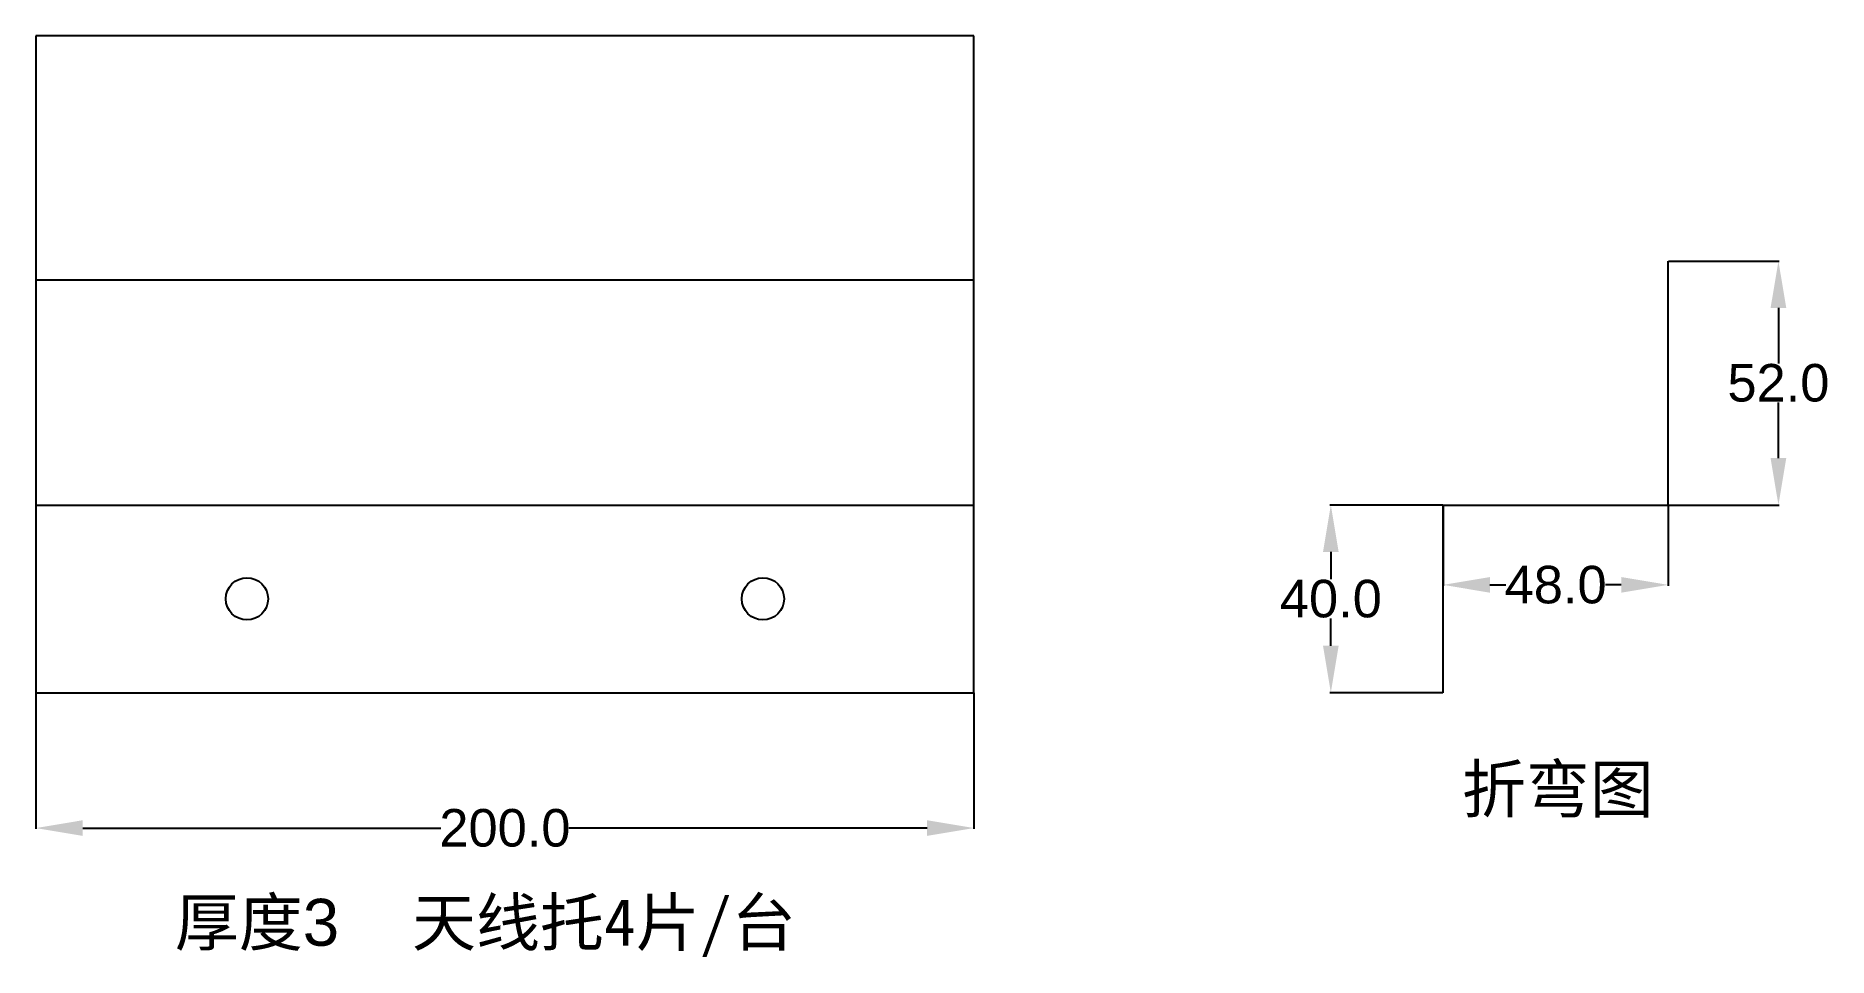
# Model space of a CAD drawing. Header units: millimetres. Extents: x 0 to 382, y -56 to 140.
import ezdxf

# ---------------------------------------------------------------- set-up
doc = ezdxf.new("R2010")
doc.units = ezdxf.units.MM
doc.styles.get("Standard").update_dxf_attribs({"font": 'arial.ttf'})
doc.dimstyles.get("Standard").update_dxf_attribs({"dimtxt": 8, "dimasz": 10, "dimexe": 0.18, "dimexo": 0.0625, "dimgap": 0.09, "dimtad": 0, "dimtih": 1, "dimtoh": 1, "dimdec": 1, "dimzin": 0, "dimdsep": 46, "dimtxsty": 'Standard', "dimcen": 0.09, "dimclrd": 3, "dimclre": 3, "dimclrt": 3, "dimadec": 0, "dimazin": 0, "dimtfac": 1, "dimtdec": 1, "dimtofl": 0, "dimtmove": 0, "dimatfit": 3, "dimfxl": 1, "dimtolj": 1, "dimtzin": 0, "dimarcsym": 0})

# ---------------------------------------------------------------- blocks, each defined once
blk = doc.blocks.new('*D5')
at = {"color": 3, "lineweight": -2, "transparency": 16777216}
for p, q in [((0, -0.06), (0, -29.04)), ((200, -0.06), (200, -29.04)), ((10, -28.86), (86.36, -28.86)), ((190, -28.86), (113.64, -28.86))]:
    blk.add_line(p, q, dxfattribs=at)
at = {"color": 3, "transparency": 16777216}
for points in [[(10, -27.19), (10, -30.53), (0, -28.86)], [(190, -27.19), (190, -30.53), (200, -28.86)]]:
    blk.add_solid(points, dxfattribs=at)
at = {"layer": 'Defpoints', "color": 0, "transparency": 16777216}
for p in [(0, 0), (200, 0), (200, -28.86)]:
    blk.add_point(p, dxfattribs=at)
at = {"color": 3, "transparency": 16777216, "insert": (100, -28.86), "char_height": 8, "attachment_point": 5}
blk.add_mtext('\\A1;200.0', dxfattribs=at)
blk = doc.blocks.new('*D6')
at = {"color": 3, "lineweight": -2, "transparency": 16777216}
for p, q in [((299.94, 40), (275.9, 40)), ((276.08, 30), (276.08, 24.17)), ((276.08, 10), (276.08, 15.83)), ((299.94, 0), (275.9, 0))]:
    blk.add_line(p, q, dxfattribs=at)
at = {"color": 3, "transparency": 16777216}
for points in [[(274.41, 30), (277.75, 30), (276.08, 40)], [(274.41, 10), (277.75, 10), (276.08, 0)]]:
    blk.add_solid(points, dxfattribs=at)
at = {"layer": 'Defpoints', "color": 0, "transparency": 16777216}
for p in [(276.08, 40), (300, 40), (300, 0)]:
    blk.add_point(p, dxfattribs=at)
at = {"color": 3, "transparency": 16777216, "insert": (276.08, 20), "char_height": 8, "attachment_point": 5}
blk.add_mtext('\\A1;40.0', dxfattribs=at)
blk = doc.blocks.new('*D7')
at = {"color": 3, "lineweight": -2, "transparency": 16777216}
for p, q in [((300, 39.94), (300, 22.8)), ((348, 39.94), (348, 22.8)), ((310, 22.98), (313.37, 22.98)), ((338, 22.98), (334.63, 22.98))]:
    blk.add_line(p, q, dxfattribs=at)
at = {"color": 3, "transparency": 16777216}
for points in [[(310, 24.64), (310, 21.31), (300, 22.98)], [(338, 24.64), (338, 21.31), (348, 22.98)]]:
    blk.add_solid(points, dxfattribs=at)
at = {"layer": 'Defpoints', "color": 0, "transparency": 16777216}
for p in [(300, 40), (348, 40), (348, 22.98)]:
    blk.add_point(p, dxfattribs=at)
at = {"color": 3, "transparency": 16777216, "insert": (324, 22.98), "char_height": 8, "attachment_point": 5}
blk.add_mtext('\\A1;48.0', dxfattribs=at)
blk = doc.blocks.new('*D8')
at = {"color": 3, "lineweight": -2, "transparency": 16777216}
for p, q in [((348.06, 92), (371.68, 92)), ((371.5, 82), (371.5, 70.17)), ((371.5, 50), (371.5, 61.83)), ((348.06, 40), (371.68, 40))]:
    blk.add_line(p, q, dxfattribs=at)
at = {"color": 3, "transparency": 16777216}
for points in [[(369.83, 82), (373.17, 82), (371.5, 92)], [(369.83, 50), (373.17, 50), (371.5, 40)]]:
    blk.add_solid(points, dxfattribs=at)
at = {"layer": 'Defpoints', "color": 0, "transparency": 16777216}
for p in [(348, 92), (371.5, 92), (348, 40)]:
    blk.add_point(p, dxfattribs=at)
at = {"color": 3, "transparency": 16777216, "insert": (371.5, 66), "char_height": 8, "attachment_point": 5}
blk.add_mtext('\\A1;52.0', dxfattribs=at)

msp = doc.modelspace()

# ---------------------------------------------------------------- linework, layer by layer
for p, q in [((200, 140), (0, 140)), ((0, 140), (0, 0)), ((200, 0), (200, 140)), ((348, 40), (348, 92)), ((300, 0), (300, 40)), ((300, 40), (348, 40)), ((0, 0), (200, 0))]:
    msp.add_line(p, q)
for centre in [(45, 20), (155, 20)]:
    msp.add_circle(centre, 4.5)
at = {"layer": 'Defpoints', "color": 5}
msp.add_line((0, 88), (200, 88), dxfattribs=at)
at = {"layer": 'Defpoints', "color": 3}
msp.add_line((0, 40), (200, 40), dxfattribs=at)

# ---------------------------------------------------------------- texts
at = {"char_height": 10, "attachment_point": 1}
for s, width, insert in [('{\\fSimSun|b0|i0|c134|p2;折弯图}', 124.1266, (304.01, -15.54)), ('{\\fSimSun|b0|i0|c134|p2;厚度}3    {\\fSimSun|b0|i0|c134|p2;天线托4片/台}', 179.1748, (29.62, -43.94))]:
    msp.add_mtext_dynamic_manual_height_columns(s, width=width, gutter_width=12.5, heights=[0], dxfattribs=dict(at, insert=insert))

# ---------------------------------------------------------------- dimensions: what is measured, and where the dimension line sits
for base, p1, p2, picture, middle in [((371.5, 92), (348, 40), (348, 92), '*D8', (371.5, 66)), ((276.08, 40), (300, 0), (300, 40), '*D6', (276.08, 20))]:
    dim = msp.add_linear_dim(base=base, p1=p1, p2=p2, angle=90, dimstyle='Standard')
    dim.commit()
    dim.dimension.update_dxf_attribs({"geometry": picture, "text_midpoint": middle})
for base, p1, p2, picture, middle in [((348, 22.98), (300, 40), (348, 40), '*D7', (324, 22.98)), ((200, -28.86), (0, 0), (200, 0), '*D5', (100, -28.86))]:
    dim = msp.add_linear_dim(base=base, p1=p1, p2=p2, dimstyle='Standard')
    dim.commit()
    dim.dimension.update_dxf_attribs({"geometry": picture, "text_midpoint": middle})

doc.saveas('drawing.dxf')
